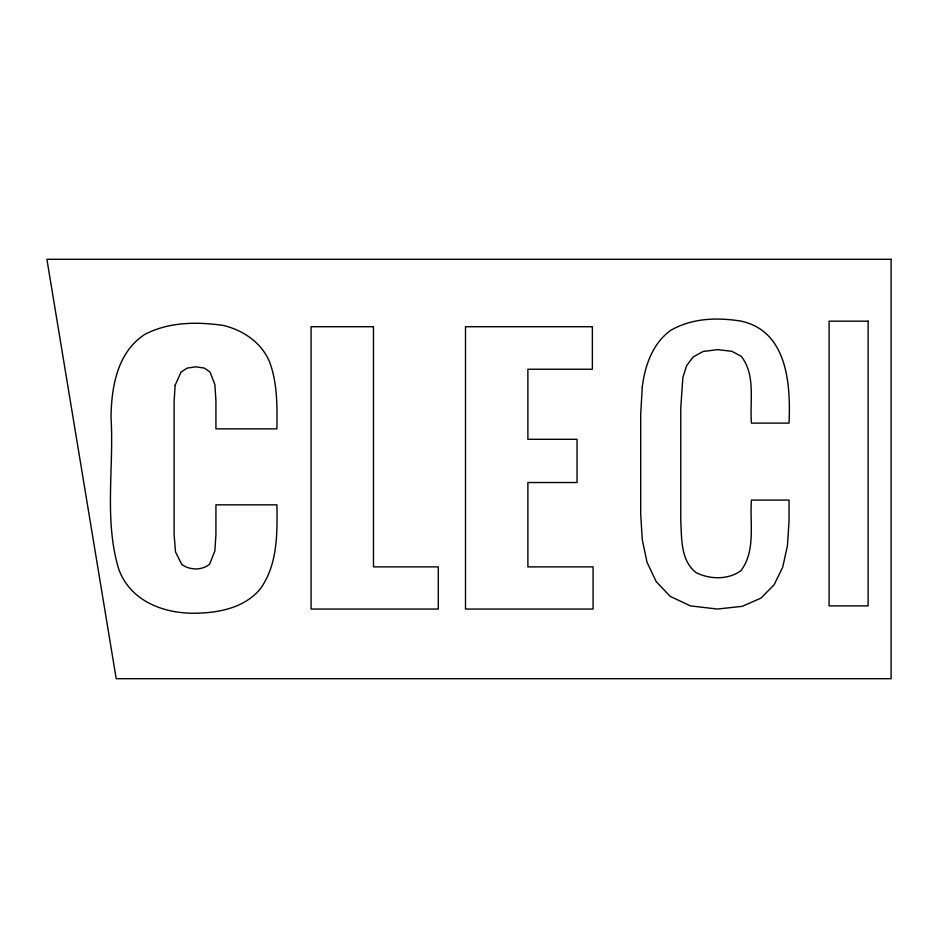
<?xml version="1.0" encoding="UTF-8"?>
<svg xmlns="http://www.w3.org/2000/svg" width="938" height="938" viewBox="0 0 938 938"><rect width="100%" height="100%" fill="white"/><g stroke="black" fill="none" stroke-linecap="round" stroke-linejoin="round"><path stroke-width="1.41" d="M642.284 386.984L640.701 413.963L640.701 514.493L642.284 539.631L647.021 562.296L656.166 581.548L670.224 596.392L690.438 605.889L717.324 609.055L742.286 606.323L760.917 598.151L774.096 584.796L782.702 567.22L787.451 545.693L789.034 521.176L789.034 500.083L751.42 500.083C749.673 523.474 755.993 550.758 740.879 570.738C727.97 580.012 709.726 579.52 695.879 572.497C680.542 560.279 681.75 538.506 680.765 520.825L680.765 407.983L682.876 377.404L686.663 365.632L693.076 357.015L703.09 351.48L717.676 349.639L731.828 351.304L741.231 356.311C755.876 374.93 749.661 401.054 751.42 423.108L789.034 423.108C790.757 384.603 787.545 331.337 741.231 321.159C717.265 317.255 691.611 317.994 670.224 330.657C652.391 343.988 644.922 365.644 642.284 386.984M175.148 385.284L174.105 401.663L174.105 534.461L175.5 551.884L181.773 564.442C189.734 570.316 201.998 570.644 209.655 564.09L214.884 550.841L215.928 534.461L215.928 504.832L276.933 504.832C277.308 533.64 277.8 565.028 259.932 589.357C243.997 607.988 219.082 612.772 195.714 613.229C163.857 613.804 130.148 601.188 118.68 568.967C103.919 519.875 114.119 467.675 111.012 417.351C111.388 386.972 117.332 352.196 144.827 334.385C169.086 321.793 197.121 321.605 223.596 325.498C243.481 330.422 261.491 342.581 269.605 361.927C277.496 383.337 277.167 406.353 276.933 428.854L215.928 428.854L215.928 400.62L214.884 384.58L210.006 372.034L204.343 368.106L195.714 366.805L187.178 368.106L181.069 372.034L175.148 385.284M891.1 259.31L46.9 259.31L116.206 678.69L891.1 678.69L891.1 259.31M868.119 321.159L829.11 321.159L829.11 605.889L868.119 605.889L868.119 321.159M373.476 326.717L311.088 326.717L311.088 609.055L438.304 609.055L438.304 566.88L373.476 566.88L373.476 326.717M592.37 326.717L465.494 326.717L465.494 609.055L593.074 609.055L593.074 566.88L527.883 566.88L527.883 482.531L577.034 482.531L577.034 439.301L527.883 439.301L527.883 369.244L592.37 369.244L592.37 326.717"/></g></svg>
